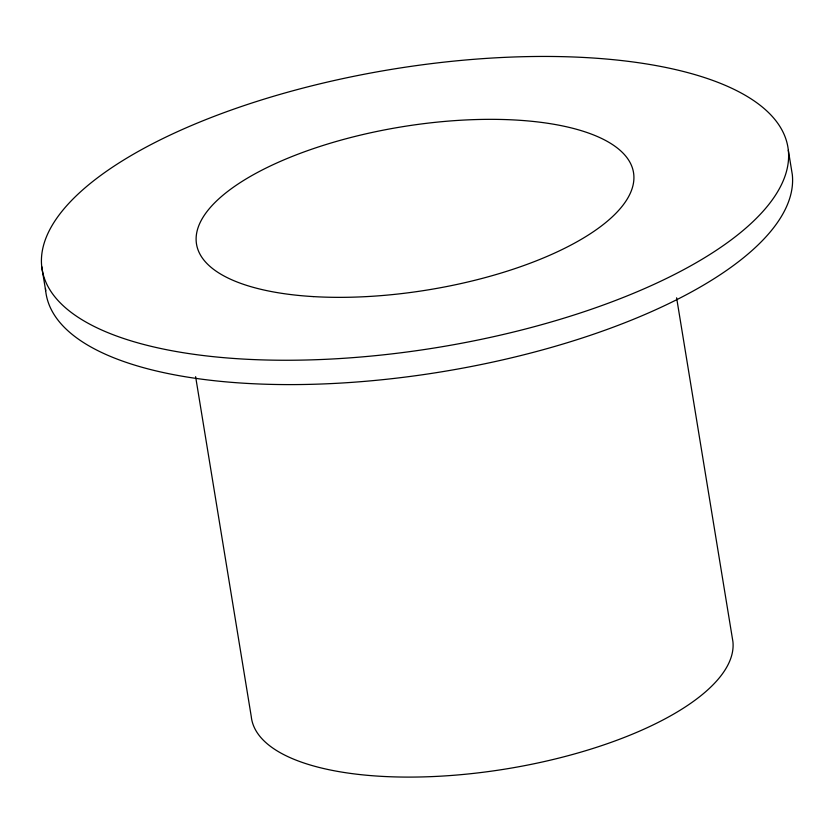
<?xml version="1.0" encoding="UTF-8"?>
<svg xmlns="http://www.w3.org/2000/svg" width="834" height="834" viewBox="0 0 834 834"><rect width="100%" height="100%" fill="white"/><g stroke="black" fill="none" stroke-linecap="round" stroke-linejoin="round"><path stroke-width="1.25" d="M788.318 150.203A377.875 140.946 -9.3 0 1 241.307 358.954A377.875 140.946 -9.3 0 1 215.391 115.884A377.875 140.946 -9.3 0 1 788.318 150.203L792.3 174.556A377.875 140.946 -9.3 0 1 430.834 373.517A377.875 140.946 -9.3 0 1 45.484 288.481M676.614 297.811L732.909 641.596A243.768 90.927 -9.3 0 1 501.745 769.636A243.768 90.927 -9.3 0 1 251.274 716.615L195.615 376.676M41.7 266.484L45.682 290.837M313.23 296.591A221.417 82.587 -9.3 0 0 633.746 174.285A221.417 82.587 -9.3 0 0 298.051 154.165A221.417 82.587 -9.3 0 0 313.23 296.591"/></g></svg>
